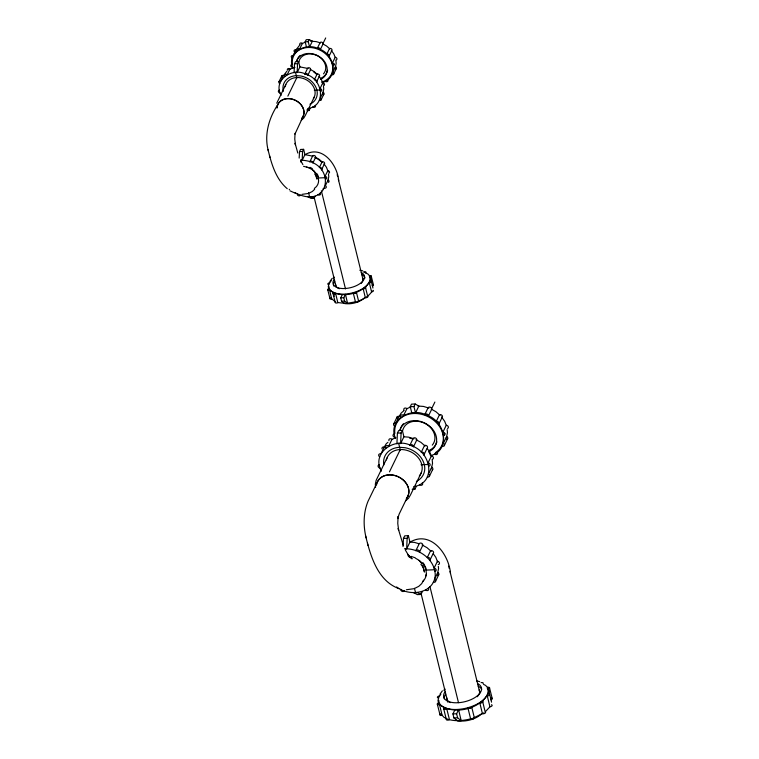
<?xml version="1.0" encoding="UTF-8"?>
<svg xmlns="http://www.w3.org/2000/svg" width="759" height="759" viewBox="0 0 759 759"><rect width="100%" height="100%" fill="white"/><g stroke="black" fill="none" stroke-linecap="round" stroke-linejoin="round"><path stroke-width="1.14" d="M294.056 72.712L294.483 63.841L295.517 61.707L298.591 61.583L299.9 66.896L297.13 72.589L297.556 63.718L298.591 61.583M299.16 158.1L299.52 151.572L300.555 149.447L303.628 149.324L304.928 154.627L302.167 160.329L302.594 151.449L303.628 149.324M396.91 443.768L397.422 433.123L398.665 430.562L402.355 430.419L403.921 436.786L400.6 443.626L401.113 432.972L402.355 430.419M403.02 546.518L403.465 538.406L404.708 535.845L408.389 535.702L409.964 542.078L406.644 548.909L407.156 538.264L408.389 535.702M295.052 133.337L294.767 139.087L295.507 144.912L295.099 143.28L297.794 153.033M322.784 93.518L323.742 89.021L323.457 86.165M335.212 67.93L336.171 63.433L335.839 60.056A1.641 1.319 25.9 0 0 336.93 58.804L336.844 58.443A1.641 1.319 25.9 0 0 335.222 57.304L332.395 63.006A1.641 1.319 25.9 0 1 334.074 64.145L334.169 64.506A1.641 1.319 25.9 0 1 333.125 65.748L333.998 63.851M327.812 181.249L328.77 176.762L328.495 173.896M431.378 468.73L432.535 463.341L432.194 459.916M446.301 438.028L447.449 432.639L447.155 429.594M437.421 574.013L438.569 568.624L438.341 566.337M294.928 134.134L303.41 115.871M278.989 81.668A1.641 1.319 25.9 0 1 280.707 81.156L283.468 75.464A1.641 1.319 25.9 0 0 281.76 75.976L278.866 81.991A1.641 1.319 25.9 0 0 279.758 83.604L279.805 83.623M281.76 75.976L281.636 76.298A1.641 1.319 25.9 0 0 281.893 77.352M321.104 99.865L321.228 99.543A1.641 1.319 25.9 0 0 320.336 97.93L323.106 92.228A1.641 1.319 25.9 0 1 323.998 93.841L321.104 99.865A1.641 1.319 25.9 0 1 319.387 100.368L319.387 100.368M297.31 193.953L297.291 194A1.641 1.319 25.9 0 0 298.183 195.604L298.581 195.775A1.641 1.319 25.9 0 0 300.289 195.262L300.308 195.224M429.366 476.348L429.518 475.959A1.973 1.584 25.9 0 0 428.446 474.033L431.767 467.193A1.973 1.584 25.9 0 1 432.839 469.128L429.366 476.348A1.973 1.584 25.9 0 1 427.317 476.965L427.317 476.965M400.79 589.316L400.809 589.259A1.973 1.584 25.9 0 0 401.862 591.242L402.336 591.441A1.973 1.584 25.9 0 0 404.395 590.825L404.414 590.787M435.41 581.631L435.552 581.252A1.973 1.584 25.9 0 0 434.49 579.316L437.81 572.476A1.973 1.584 25.9 0 1 438.873 574.411L435.41 581.631A1.973 1.584 25.9 0 1 433.351 582.248L433.294 582.219M333.543 74.278L333.666 73.955A1.641 1.319 25.9 0 0 332.774 72.342L335.544 66.64A1.641 1.319 25.9 0 1 336.427 68.253L333.543 74.278A1.641 1.319 25.9 0 1 331.825 74.78L331.778 74.761M393.75 423.816A1.973 1.584 25.9 0 1 395.818 423.209L399.139 416.378A1.973 1.584 25.9 0 0 397.071 416.985L393.598 424.205A1.973 1.584 25.9 0 0 394.671 426.141L394.727 426.16M397.071 416.985L396.919 417.365A1.973 1.584 25.9 0 0 397.564 419.006M444.29 445.647L444.442 445.258A1.973 1.584 25.9 0 0 443.379 443.322L446.7 436.491A1.973 1.584 25.9 0 1 447.763 438.417L444.29 445.647A1.973 1.584 25.9 0 1 442.231 446.254L442.174 446.226M306.484 47.124L305.184 41.821L306.219 39.686L309.293 39.572L312.328 41.309L309.558 47.011L308.258 41.698L309.293 39.572M276.75 103.177L285.782 84.581M277.595 104.951C268.724 118.432 263.98 135.292 268.401 151.145M287.851 96.118L296.883 77.522M323.135 43.216L325.696 37.95M314.435 96.697L305.403 115.302L303.733 118.11L301.209 120.311M307.025 110.643L309.074 110.558L310.108 108.433M307.993 196.676L311.029 198.422L314.103 198.298L315.137 196.164M347.594 303.41L344.633 301.057L343.808 297.708L345.449 294.331L347.594 303.41L344.52 303.534L341.559 301.181L340.734 297.832L342.375 294.454M411.833 413.067L410.258 406.701L411.501 404.139L415.192 403.997L418.835 406.084L415.515 412.924L413.949 406.558L415.192 403.997M386.986 458.019L376.151 480.333L375.326 484.204L375.62 487.278M377.166 482.458L368.068 501.196C363.267 512.704 363.2 525.892 366.123 537.894M389.462 471.851L400.297 449.537M431.302 409.424L434.879 402.052M408.143 495.57L399.149 514.09L397.763 518.558L398.105 516.518L397.763 523.416L398.655 530.408L398.171 528.454L403.285 545.36M421.359 472.553L410.524 494.877L408.532 498.246L405.496 500.893M412.165 489.299L414.936 489.185L416.179 486.633M441.529 416.938L444.66 421.273L446.245 425.277L442.924 432.118A1.973 1.584 25.9 0 1 444.935 433.484L445.04 433.92A1.973 1.584 25.9 0 1 443.787 435.419L444.679 433.465M413.636 592.532L417.279 594.62L420.97 594.468L422.213 591.916M461.159 720.604L457.601 717.786L456.614 713.773L458.578 709.722L461.159 720.604L457.468 720.756L453.92 717.938L452.924 713.915L454.897 709.864M423.664 580.199L421.662 583.652L418.778 586.346L415.201 588.121M295.858 50.056L299.359 45.578M283.43 75.644L286.93 71.166M398.94 416.814L401.169 413.057L403.703 410.847M383.456 448.465L386.246 443.759L387.934 442.288M329.928 281.447L332.119 278.411M331.209 280.64L329.045 283.686L328.277 286.665L328.96 289.397C340.601 299.852 365.326 293.79 370.734 279.084L370.05 276.352L367.963 274.075L364.624 272.396M372.166 291.029C369.14 296.209 363.561 299.16 358.068 301.105M439.954 694.248L442.364 690.851M440.846 694.2L438.901 696.933L437.981 700.519L438.797 703.792C452.772 716.335 482.43 709.058 488.919 691.411L488.103 688.138L485.608 685.405L483.597 684.4M491.405 704.76A1.973 0.977 -13.8 0 1 492.126 705.547L491.993 705.823A1.973 0.977 -13.8 0 1 489.944 706.8L485.599 711.468M314.681 189.276L312.281 191.524L309.302 193.004M333.751 277.462L333.903 277.358A1.641 0.816 -13.8 0 1 334.264 277.187M363.362 272.111L363.4 272.083A1.641 0.816 -13.8 0 1 365.354 271.741L365.648 271.836A1.641 0.816 -13.8 0 1 365.629 272.861M335.582 301.854L335.62 301.826A1.641 0.816 -13.8 0 0 335.563 302.869L335.858 302.974A1.641 0.816 -13.8 0 0 337.821 302.623L335.649 293.638A1.641 0.816 -13.8 0 1 333.656 294.008L333.362 293.913A1.641 0.816 -13.8 0 1 333.381 292.889L334.245 296.228M444.1 707.986L444.138 707.957A1.973 0.977 -13.8 0 0 444.081 709.21L444.432 709.333A1.973 0.977 -13.8 0 0 446.776 708.915L449.47 719.636A1.973 0.977 -13.8 0 1 447.079 720.082L446.719 719.959A1.973 0.977 -13.8 0 1 446.747 718.735M483.967 712.853L473.521 717.919M305.052 154.646C322.328 144.466 337.508 164.988 338.713 180.756M410.097 542.097C430.837 529.877 449.053 554.497 450.495 573.424M302.016 43.642L305.611 42.02M288.686 69.629L294.995 67.314M322.12 82.646C339.814 77.835 333.884 53.149 318.818 48.937C306.37 41.745 286.209 52.637 292.765 67.874M406.463 408.883L410.771 406.938M391.549 439.584L395.856 437.639M430.59 455.685C451.823 449.916 444.708 420.296 426.624 415.239C411.435 406.397 387.024 420.192 395.591 438.531M328.723 288.619L328.761 288.6A1.641 0.816 -13.8 0 0 327.727 289.672L330.032 298.828A1.641 0.816 -13.8 0 0 331.721 299.037L329.567 290.052A1.641 0.816 -13.8 0 1 327.831 289.862L327.727 289.672M369.443 275.688L369.491 275.678A1.641 0.816 -13.8 0 1 371.179 275.887L373.485 285.033A1.641 0.816 -13.8 0 1 372.498 286.086L370.25 277.149A1.641 0.816 -13.8 0 0 371.284 276.077M438.56 702.843L438.503 702.853A1.973 0.977 -13.8 0 0 437.317 704.124L440.078 715.101A1.973 0.977 -13.8 0 0 442.108 715.357L439.527 704.58A1.973 0.977 -13.8 0 1 437.44 704.352L437.317 704.124M487.373 687.35L487.439 687.322A1.973 0.977 -13.8 0 1 489.46 687.578L492.23 698.555A1.973 0.977 -13.8 0 1 491.035 699.826L488.388 689.068A1.973 0.977 -13.8 0 0 489.583 687.806M355.943 301.778L346.057 303.467L337.679 302.556M472.496 718.327C464.565 720.642 455.988 721.686 447.943 719.295M308.059 193.507L301.94 194.37M413.712 588.728L406.369 589.762M307.632 108.565C327.015 106.061 322.651 78.756 306.38 74.515C293.031 66.64 272.367 79.923 281.077 95.34M294.786 192.558C331.009 211.818 337.689 160.69 300.583 160.206L301.114 162.369M413.617 486.718C437.222 482.752 430.676 451.709 411.701 445.941C395.581 436.425 370.762 452.592 381.407 471.111M396.596 586.935C408.949 596.897 433.693 593.965 435.249 575.464C435.343 559.829 419.537 548.311 404.737 548.766L406.587 548.691M279.397 90.198L279.454 90.188A1.641 1.319 25.9 0 0 278.363 91.441L278.449 91.801A1.641 1.319 25.9 0 0 280.08 92.94L280.128 92.94M320.64 91.346L320.696 91.336A1.641 1.319 25.9 0 0 321.731 90.093L321.645 89.733A1.641 1.319 25.9 0 0 320.013 88.594L322.784 82.892A1.641 1.319 25.9 0 1 324.406 84.031L324.501 84.391A1.641 1.319 25.9 0 1 323.827 85.53M325.677 179.077L325.725 179.077A1.641 1.319 25.9 0 0 326.759 177.824L326.674 177.464A1.641 1.319 25.9 0 0 325.042 176.325L327.812 170.633A1.641 1.319 25.9 0 1 329.444 171.771L329.529 172.132A1.641 1.319 25.9 0 1 329.169 173.071M379.329 464.745L379.386 464.745A1.973 1.584 25.9 0 0 378.077 466.244L378.191 466.681A1.973 1.584 25.9 0 0 380.145 468.047L380.193 468.047M428.816 466.13L428.873 466.121A1.973 1.584 25.9 0 0 430.125 464.622L430.011 464.195A1.973 1.584 25.9 0 0 428.057 462.829L431.378 455.988A1.973 1.584 25.9 0 1 433.332 457.354L433.446 457.791A1.973 1.584 25.9 0 1 432.194 459.28M434.85 571.413L434.916 571.404A1.973 1.584 25.9 0 0 436.159 569.914L436.055 569.478A1.973 1.584 25.9 0 0 434.091 568.111L437.421 561.271A1.973 1.584 25.9 0 1 439.376 562.637L439.48 563.074A1.973 1.584 25.9 0 1 438.237 564.573M312.281 41.128L310.754 41.185L316.199 41.603L320.507 42.902M305.184 41.821L308.258 41.698M294.483 63.841L297.556 63.718M294.018 72.532L297.092 72.409M314.292 90.207L320.507 89.96M299.52 151.572L302.594 151.449M300.583 160.206L302.12 160.149M318.287 177.986L325.535 177.691M308.04 196.856L311.114 196.733L314.103 198.298M340.734 297.832L343.808 297.708M341.559 301.181L344.633 301.057M410.258 406.701L413.949 406.558M397.422 433.123L401.113 432.972M396.862 443.56L400.553 443.408M421.036 464.764L428.655 464.461M403.465 538.406L407.156 538.264M425.989 570.094L434.689 569.753M413.693 592.751L417.374 592.599L420.97 594.468M452.924 713.915L456.614 713.773M453.92 717.938L457.601 717.786M291.845 64.61L291.883 64.61A1.641 1.319 25.9 0 0 290.801 65.853L290.887 66.213A1.641 1.319 25.9 0 0 292.509 67.361L292.566 67.361M329.672 282.803L329.624 282.803A1.641 0.816 -13.8 0 0 327.926 283.619L327.812 283.847A1.641 0.816 -13.8 0 0 328.77 284.549L328.827 284.549M370.183 281.2L370.24 281.2A1.641 0.816 -13.8 0 1 371.198 281.902L371.085 282.13A1.641 0.816 -13.8 0 1 369.386 282.946L371.587 291.902A1.641 0.816 -13.8 0 0 373.295 291.095L373.4 290.858A1.641 0.816 -13.8 0 0 373.096 290.299M446.245 425.277L446.301 425.277A1.973 1.584 25.9 0 1 448.256 426.653L448.36 427.08A1.973 1.584 25.9 0 1 447.554 428.446M394.31 434.044L394.253 434.053A1.973 1.584 25.9 0 0 393.001 435.543L393.105 435.979A1.973 1.584 25.9 0 0 395.059 437.345L395.116 437.345M439.594 695.88L439.651 695.88A1.973 0.977 -13.8 0 0 437.554 696.857L437.412 697.132A1.973 0.977 -13.8 0 0 438.569 697.976L438.636 697.976M488.265 693.954L488.331 693.954A1.973 0.977 -13.8 0 1 489.489 694.798L489.346 695.073A1.973 0.977 -13.8 0 1 487.306 696.05L489.944 706.8M299.9 66.896L308.069 68.49M304.928 154.627L313.106 156.231M418.029 406.027L423.484 406.435L428.863 408.067M403.921 436.786L408.56 437.137L413.94 438.778M409.964 542.078L414.594 542.429L418.902 543.729M303.534 166.306L309.416 167.777M359.775 270.176L362.783 270.84M476.5 680.88L479.697 681.639M411.112 556.356L415.344 557.856M295.763 193.441L289.9 190.775M408.323 556.413L411.179 557.552L408.959 556.385L412.137 558.861L407.611 554.374L409.765 557.448L405.325 550.009M398.959 588.642C377.574 580.806 370.487 555.911 365.639 535.939M324.368 188.09L324.425 188.109A1.641 1.319 25.9 0 0 326.133 187.596L326.256 187.274A1.641 1.319 25.9 0 0 325.364 185.67L328.135 179.968A1.641 1.319 25.9 0 1 329.026 181.581L328.903 181.904A1.641 1.319 25.9 0 1 328.372 182.359M379.804 456.861L379.756 456.842A1.973 1.584 25.9 0 1 378.684 454.907L378.836 454.527A1.973 1.584 25.9 0 1 380.885 453.91L384.272 447.098A1.973 1.584 25.9 0 0 382.156 447.687L382.005 448.066A1.973 1.584 25.9 0 0 382.09 448.93M292.187 58.016L292.234 58.045A1.641 1.319 25.9 0 1 291.295 56.403L291.428 56.09A1.641 1.319 25.9 0 1 293.145 55.578L295.906 49.885A1.641 1.319 25.9 0 0 294.188 50.388L294.065 50.711A1.641 1.319 25.9 0 0 294.131 51.422M334.918 301.475L331.161 298.353M446.947 718.792L443.939 717.274L441.444 714.542M307.082 109.524L309.074 110.558M413.133 488.255L414.936 489.185M322.575 43.785L326.531 45.976L329.88 48.899M310.137 69.363L314.103 71.564L317.442 74.486M315.165 157.104L319.131 159.295L322.48 162.227M431.918 409.49L435.884 411.682L440.068 415.344M416.008 439.651L420.96 442.383L425.144 446.045M422.051 544.934L427.004 547.675L431.188 551.328M287.253 188.706C275.745 179.001 271.399 163.612 267.993 149.523M315.194 105.311L315.222 105.349A1.641 1.319 25.9 0 1 315.137 107L314.833 107.19A1.641 1.319 25.9 0 1 312.907 106.829L312.869 106.791M284.9 76.223L284.872 76.185A1.641 1.319 25.9 0 1 284.957 74.534L285.261 74.344A1.641 1.319 25.9 0 1 287.187 74.705L289.995 69.041A1.641 1.319 25.9 0 0 288.022 68.642L287.718 68.832A1.641 1.319 25.9 0 0 287.443 70.141M320.222 193.052L320.26 193.09A1.641 1.319 25.9 0 1 320.175 194.731L319.871 194.93A1.641 1.319 25.9 0 1 317.936 194.57L317.898 194.532M422.279 482.895L422.317 482.933A1.973 1.584 25.9 0 1 422.213 484.916L421.843 485.153A1.973 1.584 25.9 0 1 419.528 484.716L419.49 484.669M385.885 447.933L385.923 447.981A1.973 1.584 25.9 0 1 385.989 445.96L386.35 445.723A1.973 1.584 25.9 0 1 388.674 446.159L391.995 439.319A1.973 1.584 25.9 0 0 389.68 438.882L389.31 439.119A1.973 1.584 25.9 0 0 388.978 440.685M428.313 588.178L428.351 588.216A1.973 1.584 25.9 0 1 428.247 590.198L427.886 590.436A1.973 1.584 25.9 0 1 425.571 589.999L425.571 589.999M300.061 44.895L300.099 44.933A1.641 1.319 25.9 0 1 300.156 43.254L300.46 43.054A1.641 1.319 25.9 0 1 302.395 43.424L299.625 49.117A1.641 1.319 25.9 0 0 297.689 48.756L297.386 48.946A1.641 1.319 25.9 0 0 297.3 50.597L297.329 50.635M327.632 79.723L327.67 79.761A1.641 1.319 25.9 0 1 327.575 81.412L327.271 81.602A1.641 1.319 25.9 0 1 325.336 81.241L325.336 81.241M437.203 452.184L437.241 452.231A1.973 1.584 25.9 0 1 437.137 454.214L436.767 454.442A1.973 1.584 25.9 0 1 434.452 454.005L434.452 454.005M400.837 417.279L400.799 417.232A1.973 1.584 25.9 0 1 400.913 415.249L401.274 415.021A1.973 1.584 25.9 0 1 403.589 415.458L406.947 408.665A1.973 1.584 25.9 0 0 404.594 408.181L404.234 408.418A1.973 1.584 25.9 0 0 404.12 410.391M312.528 169.874C315.668 170.595 318.429 185.243 316.076 176.116A14.023 11.262 25.9 0 0 314.814 174.19M419.072 560.36L421.814 563.738M331.341 50.502L333.846 53.965L335.165 57.304M318.913 76.09L321.408 79.553L323.277 84.258M323.941 163.821L326.446 167.293L328.305 171.999M427.232 448.512L429.736 451.975L431.596 456.681M433.275 553.795L435.78 557.258L437.639 561.973M373.485 285.033L373.381 284.843A1.641 0.816 -13.8 0 0 373.181 284.691M492.23 698.555L492.107 698.327A1.973 0.977 -13.8 0 0 491.5 698.024M301.067 161.24L302.879 164.608M422.735 565.73L424.461 572.049L423.332 567.855A16.831 13.51 25.9 0 0 420.913 564.468M490.741 698.897L491.566 702.16M448.664 566.129L449.262 568.519M372.252 285.318L372.935 288.041M337.186 174.674L337.679 176.667M367.432 543.112L368.011 545.436M269.492 155.5L269.976 157.436M485.153 711.847L482.553 701.117A1.973 0.977 -13.8 0 1 482.534 702.341L482.174 702.587A1.973 0.977 -13.8 0 1 479.821 703.005L482.468 713.754A1.973 0.977 -13.8 0 0 484.821 713.337L485.172 713.09A1.973 0.977 -13.8 0 0 485.447 712.046M449.964 571.28L479.906 692.986M338.267 178.972L363.144 280.099M398.703 443.484L400.344 450.153M429.964 586.66L458.493 702.673M295.545 72.475L296.873 77.873M420.941 592.978L447.791 702.141M321.361 190.822L345.497 288.942M414.442 588.225L415.534 592.675M443.702 708.792L446.349 719.551M313.97 196.609L336.152 286.779M308.515 192.473L309.577 196.799M333.049 293.572L335.25 302.528M394.86 433.446A25.18 20.218 25.9 0 1 427.573 416.416A25.18 20.218 25.9 0 1 435.419 452.649M399.67 430.619A19.402 15.578 25.9 0 1 428.332 425.182A19.402 15.578 25.9 0 1 428.797 451.785M402.735 430.391A16.831 13.51 25.9 0 1 424.793 423.351A16.831 13.51 25.9 0 1 432.279 445.125M436.937 441.814A19.402 15.578 25.9 0 1 429.585 450.163M400.221 429.983A19.402 15.578 25.9 0 1 403.484 423.712M447.611 438.806A1.973 1.584 25.9 0 1 446.529 439.489M487.287 688.404A25.18 12.486 -13.8 0 1 466.481 708.081A25.18 12.486 -13.8 0 1 438.816 700.367M477.582 683.593A19.402 9.62 -13.8 0 1 465.106 701.639A19.402 9.62 -13.8 0 1 445.002 691.829M479.176 689.94A16.831 8.349 -13.8 0 1 477.278 696.743M450.372 702.606A16.831 8.349 -13.8 0 1 446.728 697.749M444.233 698.84A19.402 9.62 -13.8 0 1 445.628 694.381M478.208 686.145A19.402 9.62 -13.8 0 1 481.709 689.362M439.954 714.874A1.973 0.977 -13.8 0 1 440.713 713.821M443.968 690.405A1.973 0.977 -13.8 0 1 444.366 689.589L444.727 689.343A1.973 0.977 -13.8 0 1 445.163 689.134M483.056 683.669A1.973 0.977 -13.8 0 0 482.819 682.721L482.468 682.597A1.973 0.977 -13.8 0 0 481.045 682.654M481.595 713.754A16.831 8.349 -13.8 0 1 455.666 720.158M416.397 481.396A21.328 17.125 25.9 0 0 423.873 463.085A21.328 17.125 25.9 0 0 405.107 447.706L399.746 447.298A21.328 17.125 25.9 0 0 383.817 464.906M386.416 459.907A18.681 14.99 25.9 0 1 410.733 451.804A18.681 14.99 25.9 0 1 419.366 475.931M422.886 562.637A16.831 13.51 25.9 0 1 424.623 565.199M425.078 566.091A16.831 13.51 25.9 0 1 426.065 568.852M426.197 574.335A16.831 13.51 25.9 0 1 425.685 576.034M376.502 485.048A16.831 13.51 25.9 0 1 398.067 476.633A16.831 13.51 25.9 0 1 406.34 498.606A16.736 13.434 25.9 0 0 399.5 477.439A16.736 13.434 25.9 0 0 377.251 482.496M409.575 438.066A25.18 20.218 25.9 0 1 412.725 438.958M429.006 452.193A25.18 20.218 25.9 0 1 430.486 455.447M432.687 469.508A1.973 1.584 25.9 0 1 432.421 469.83M422.697 581.489A16.831 13.51 25.9 0 0 426.378 573.614L425.97 569.924A16.831 13.51 25.9 0 0 415.866 558.482M438.73 574.791A1.973 1.584 25.9 0 1 437.649 575.483M292.452 64.809A20.986 16.85 25.9 0 1 307.272 47.542A20.986 16.85 25.9 0 1 331.37 61.716A20.986 16.85 25.9 0 1 321.807 82.067M296.437 61.479A16.167 12.979 25.9 0 1 320.383 57.333A16.167 12.979 25.9 0 1 320.63 79.391M298.809 62.048A14.023 11.262 25.9 0 1 317.015 55.559A14.023 11.262 25.9 0 1 323.524 73.841M327.613 70.255A16.167 12.979 25.9 0 1 321.285 78.044M296.807 61.223A16.167 12.979 25.9 0 1 300.156 55.388M336.303 68.576A1.641 1.319 25.9 0 1 335.772 69.041M369.367 276.57A20.986 10.408 -13.8 0 1 352.024 292.974A20.986 10.408 -13.8 0 1 328.979 286.541M361.275 272.566A16.167 8.017 -13.8 0 1 350.886 287.604A16.167 8.017 -13.8 0 1 334.131 279.435M362.612 277.851A14.023 6.954 -13.8 0 1 361.028 283.524M339.396 288.724A14.023 6.954 -13.8 0 1 335.573 284.359M333.609 285.953A16.167 8.017 -13.8 0 1 334.653 281.561M361.806 274.692A16.167 8.017 -13.8 0 1 364.965 278.031M329.928 298.629A1.641 0.816 -13.8 0 1 330.26 297.955M333.277 278.24A1.641 0.816 -13.8 0 1 333.599 277.566M364.624 297.699A14.023 6.954 -13.8 0 1 343.893 303.296M309.928 104.239A17.77 14.269 25.9 0 0 316.588 89.002A17.77 14.269 25.9 0 0 300.887 75.995L296.418 75.653A17.77 14.269 25.9 0 0 283.344 91.308M285.213 86.706A15.559 12.495 25.9 0 1 304.653 78.983A15.559 12.495 25.9 0 1 313.42 98.632M310.052 167.341A14.023 11.262 25.9 0 1 312.423 168.735M317.148 173.906A14.023 11.262 25.9 0 1 318.353 176.951M276.978 107.863A14.023 11.262 25.9 0 1 294.596 99.913A14.023 11.262 25.9 0 1 301.911 118.404M277.054 107.873A13.947 11.195 25.9 0 1 294.577 99.97A13.947 11.195 25.9 0 1 301.845 118.357M313.733 72.001A20.986 16.85 25.9 0 1 316.266 74.04M323.875 94.163A1.641 1.319 25.9 0 1 322.973 94.733M314.966 157.54A20.986 16.85 25.9 0 1 317.86 159.134M318.761 159.741A20.986 16.85 25.9 0 1 321.294 161.771M314.33 188.403A14.023 11.262 25.9 0 0 318.609 180.917L318.268 177.834A14.023 11.262 25.9 0 0 309.852 168.308M306.408 167.094A14.023 11.262 25.9 0 1 309.017 167.938M289.606 189.484A1.641 1.319 25.9 0 1 289.207 189.314M323.163 188.773A1.641 1.319 25.9 0 1 322.936 189.038M304.833 74.012L304.824 74.05A1.641 1.319 25.9 0 1 306.551 73.5L306.94 73.661A1.641 1.319 25.9 0 1 307.831 75.274L310.602 69.572A1.641 1.319 25.9 0 0 309.71 67.968L309.311 67.798A1.641 1.319 25.9 0 0 307.604 68.31L304.824 74.05M309.862 161.743L309.852 161.781A1.641 1.319 25.9 0 1 311.579 161.24L311.977 161.401A1.641 1.319 25.9 0 1 312.869 163.014L315.63 157.312A1.641 1.319 25.9 0 0 314.738 155.699L314.349 155.538A1.641 1.319 25.9 0 0 312.632 156.05L309.852 161.781M409.841 445.324L409.832 445.372A1.973 1.584 25.9 0 1 411.9 444.717L412.374 444.916A1.973 1.584 25.9 0 1 413.446 446.842L416.767 440.002A1.973 1.584 25.9 0 0 415.695 438.076L415.22 437.877A1.973 1.584 25.9 0 0 413.162 438.493L409.832 445.372M415.885 550.617L415.866 550.654A1.973 1.584 25.9 0 1 417.943 550L418.418 550.199A1.973 1.584 25.9 0 1 419.48 552.135L422.801 545.294A1.973 1.584 25.9 0 0 421.738 543.359L421.264 543.159A1.973 1.584 25.9 0 0 419.205 543.776L415.866 550.654M317.262 48.415L320.032 42.722A1.641 1.319 25.9 0 1 321.75 42.21L322.148 42.381A1.641 1.319 25.9 0 1 323.03 43.994L320.26 49.686A1.641 1.319 25.9 0 0 319.378 48.083L318.979 47.912A1.641 1.319 25.9 0 0 317.262 48.415M424.765 414.613L428.085 407.782A1.973 1.584 25.9 0 1 430.144 407.175L430.619 407.374A1.973 1.584 25.9 0 1 431.681 409.31L428.342 416.188A1.973 1.584 25.9 0 0 427.298 414.215L426.824 414.006A1.973 1.584 25.9 0 0 424.765 414.613M317.072 74.164L314.34 79.837A1.641 1.319 25.9 0 1 316.266 80.198L316.55 80.501A1.641 1.319 25.9 0 1 316.465 82.152L319.235 76.45A1.641 1.319 25.9 0 0 319.311 74.799L319.036 74.496A1.641 1.319 25.9 0 0 317.101 74.135L317.101 74.135M329.501 48.567L326.768 54.24A1.641 1.319 25.9 0 1 328.704 54.61L328.979 54.914A1.641 1.319 25.9 0 1 328.894 56.564L331.655 50.862A1.641 1.319 25.9 0 0 331.749 49.221L331.474 48.908A1.641 1.319 25.9 0 0 329.539 48.548L329.501 48.567M322.101 161.895L319.33 167.597A1.641 1.319 25.9 0 1 321.304 167.938L321.579 168.242A1.641 1.319 25.9 0 1 321.493 169.893L324.264 164.191A1.641 1.319 25.9 0 0 324.349 162.54L324.065 162.236A1.641 1.319 25.9 0 0 322.139 161.876L322.139 161.876M424.528 445.505L421.207 452.345A1.973 1.584 25.9 0 1 423.569 452.753L423.901 453.123A1.973 1.584 25.9 0 1 423.797 455.096L427.118 448.256A1.973 1.584 25.9 0 0 427.222 446.283L426.89 445.912A1.973 1.584 25.9 0 0 424.566 445.476L424.528 445.505M439.442 414.803L436.169 421.606A1.973 1.584 25.9 0 1 438.484 422.051L438.825 422.412A1.973 1.584 25.9 0 1 438.711 424.395L441.994 417.583A1.973 1.584 25.9 0 0 442.146 415.581L441.804 415.211A1.973 1.584 25.9 0 0 439.489 414.765L439.442 414.803M430.562 550.787L427.241 557.628A1.973 1.584 25.9 0 1 429.603 558.036L429.936 558.406A1.973 1.584 25.9 0 1 429.841 560.389L433.114 553.577A1.973 1.584 25.9 0 0 433.256 551.565L432.924 551.195A1.973 1.584 25.9 0 0 430.609 550.768L430.609 550.768M365.411 288.183L365.107 288.392A1.641 0.816 -13.8 0 1 363.153 288.743L365.354 297.699A1.641 0.816 -13.8 0 0 367.309 297.348L367.612 297.139A1.641 0.816 -13.8 0 0 367.631 296.124L365.421 287.168A1.641 0.816 -13.8 0 1 365.411 288.183M355.354 293.04L354.946 293.173A1.641 0.816 -13.8 0 1 353.258 292.965L355.459 301.921A1.641 0.816 -13.8 0 0 357.147 302.129L357.555 301.997A1.641 0.816 -13.8 0 0 358.552 300.943L356.332 291.959A1.641 0.816 -13.8 0 1 355.354 293.04M470.466 708.166L469.982 708.318A1.973 0.977 -13.8 0 1 467.952 708.071L470.599 718.82A1.973 0.977 -13.8 0 0 472.62 719.067L473.113 718.915A1.973 0.977 -13.8 0 0 474.309 717.653L471.662 706.895A1.973 0.977 -13.8 0 1 470.466 708.166"/></g></svg>
